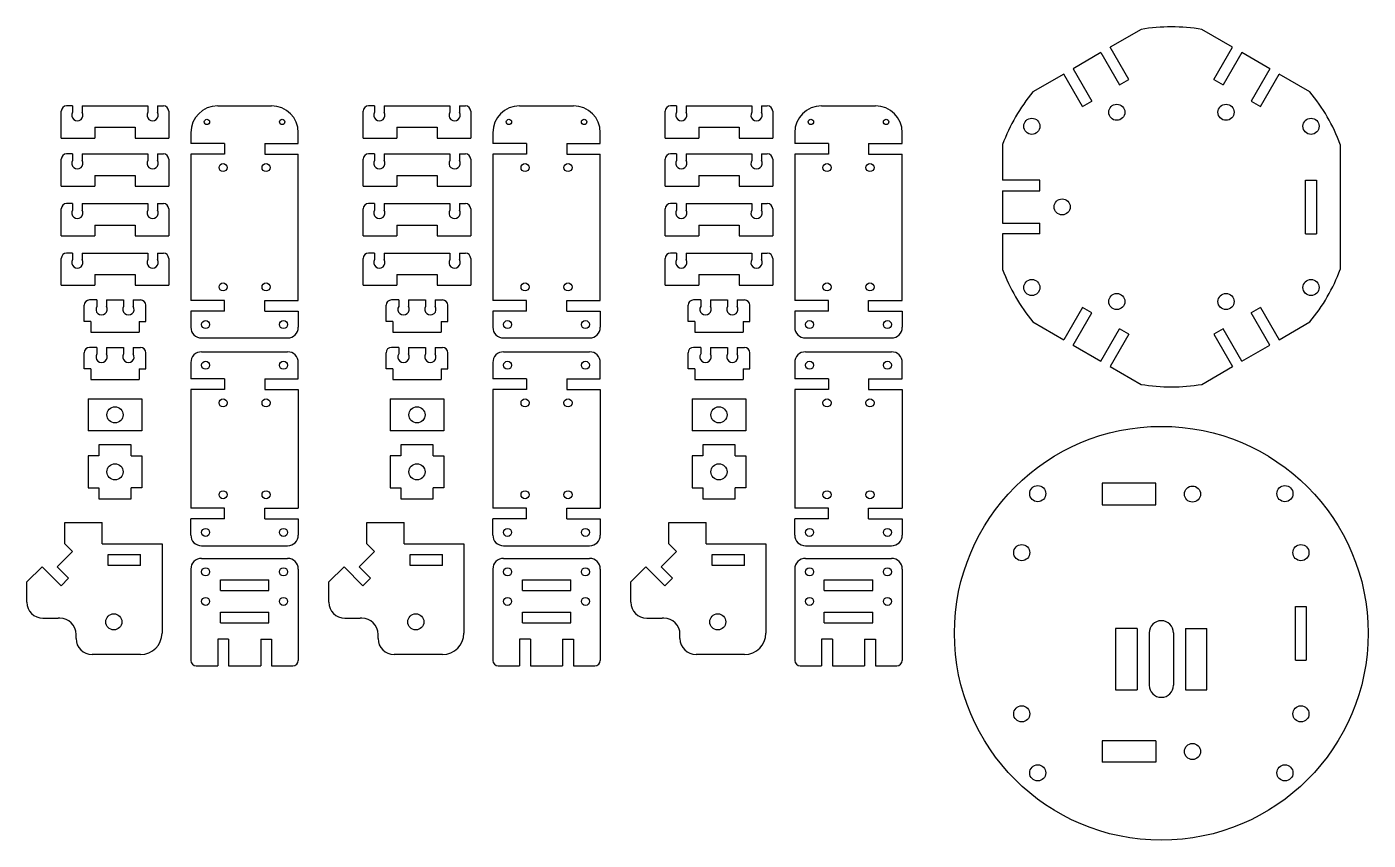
# Model space of a CAD drawing. Header units: millimetres. Extents: x 2363 to 2859, y 1628 to 1779.
# Drawn here: x 2609.5 to 2859.1, y 1627.8 to 1779.1 of the extents above; entities that cross this region are included whole.
import ezdxf

# ---------------------------------------------------------------- set-up
doc = ezdxf.new("R2010")
doc.units = ezdxf.units.MM

msp = doc.modelspace()

# ---------------------------------------------------------------- linework, layer by layer
for p, q in [((2816.87, 1778.6), (2811.14, 1775.29)), ((2833.9, 1775.29), (2828.16, 1778.6)), ((2814.61, 1769.28), (2811.14, 1775.29)), ((2830.43, 1769.28), (2833.9, 1775.29)), ((2809.4, 1774.29), (2804.21, 1771.29)), ((2809.4, 1774.29), (2804.21, 1771.29)), ((2809.4, 1774.29), (2812.87, 1768.28)), ((2835.63, 1774.29), (2832.16, 1768.28)), ((2840.82, 1771.29), (2835.63, 1774.29)), ((2840.82, 1771.29), (2835.63, 1774.29)), ((2802.48, 1770.29), (2796.74, 1766.98)), ((2805.95, 1764.28), (2802.48, 1770.29)), ((2804.21, 1771.29), (2807.68, 1765.28)), ((2840.82, 1771.29), (2837.36, 1765.28)), ((2839.09, 1764.28), (2842.56, 1770.29)), ((2848.29, 1766.98), (2842.56, 1770.29)), ((2812.87, 1768.28), (2814.61, 1769.28)), ((2830.43, 1769.28), (2832.16, 1768.28)), ((2805.95, 1764.28), (2807.68, 1765.28)), ((2837.36, 1765.28), (2839.09, 1764.28)), ((2615.91, 1758.39), (2615.91, 1763.39)), ((2618.01, 1764.39), (2616.91, 1764.39)), ((2618.01, 1764.39), (2618.01, 1763.18)), ((2619.81, 1764.39), (2619.81, 1763.18)), ((2619.81, 1764.39), (2632.01, 1764.39)), ((2632.01, 1764.39), (2632.01, 1763.18)), ((2633.81, 1764.39), (2633.81, 1763.18)), ((2633.81, 1764.39), (2634.91, 1764.39)), ((2635.91, 1763.39), (2635.91, 1758.39)), ((2645.02, 1764.39), (2655.02, 1764.39)), ((2672.11, 1758.39), (2672.11, 1763.39)), ((2674.21, 1764.39), (2673.11, 1764.39)), ((2674.21, 1764.39), (2674.21, 1763.18)), ((2676.01, 1764.39), (2676.01, 1763.18)), ((2676.01, 1764.39), (2688.21, 1764.39)), ((2688.21, 1764.39), (2688.21, 1763.18)), ((2690.01, 1764.39), (2690.01, 1763.18)), ((2690.01, 1764.39), (2691.11, 1764.39)), ((2692.11, 1763.39), (2692.11, 1758.39)), ((2701.22, 1764.39), (2711.22, 1764.39)), ((2728.31, 1758.39), (2728.31, 1763.39)), ((2730.41, 1764.39), (2729.31, 1764.39)), ((2730.41, 1764.39), (2730.41, 1763.18)), ((2732.21, 1764.39), (2732.21, 1763.18)), ((2732.21, 1764.39), (2744.41, 1764.39)), ((2744.41, 1764.39), (2744.41, 1763.18)), ((2746.21, 1764.39), (2746.21, 1763.18)), ((2746.21, 1764.39), (2747.31, 1764.39)), ((2748.31, 1763.39), (2748.31, 1758.39)), ((2757.42, 1764.39), (2767.42, 1764.39)), ((2622.16, 1760.39), (2629.66, 1760.39)), ((2622.16, 1760.39), (2622.16, 1758.39)), ((2629.66, 1760.39), (2629.66, 1758.39)), ((2643.02, 1760.89), (2643.02, 1760.89)), ((2678.36, 1760.39), (2685.86, 1760.39)), ((2678.36, 1760.39), (2678.36, 1758.39)), ((2685.86, 1760.39), (2685.86, 1758.39)), ((2699.22, 1760.89), (2699.22, 1760.89)), ((2734.56, 1760.39), (2742.06, 1760.39)), ((2734.56, 1760.39), (2734.56, 1758.39)), ((2742.06, 1760.39), (2742.06, 1758.39)), ((2755.42, 1760.89), (2755.42, 1760.89)), ((2615.91, 1758.39), (2622.16, 1758.39)), ((2629.66, 1758.39), (2635.91, 1758.39)), ((2640.02, 1759.39), (2640.02, 1757.39)), ((2660.02, 1757.39), (2660.02, 1759.39)), ((2672.11, 1758.39), (2678.36, 1758.39)), ((2685.86, 1758.39), (2692.11, 1758.39)), ((2696.22, 1759.39), (2696.22, 1757.39)), ((2716.22, 1757.39), (2716.22, 1759.39)), ((2728.31, 1758.39), (2734.56, 1758.39)), ((2742.06, 1758.39), (2748.31, 1758.39)), ((2752.42, 1759.39), (2752.42, 1757.39)), ((2772.42, 1757.39), (2772.42, 1759.39)), ((2618.01, 1755.44), (2616.91, 1755.44)), ((2618.01, 1755.44), (2618.01, 1754.23)), ((2619.81, 1755.44), (2619.81, 1754.23)), ((2619.81, 1755.44), (2632.01, 1755.44)), ((2632.01, 1755.44), (2632.01, 1754.23)), ((2633.81, 1755.44), (2633.81, 1754.23)), ((2633.81, 1755.44), (2634.91, 1755.44)), ((2646.27, 1757.39), (2640.02, 1757.39)), ((2646.27, 1755.39), (2640.02, 1755.39)), ((2640.02, 1755.39), (2640.02, 1728.19)), ((2646.27, 1757.39), (2646.27, 1755.39)), ((2653.77, 1757.39), (2660.02, 1757.39)), ((2653.77, 1757.39), (2653.77, 1755.39)), ((2653.77, 1755.39), (2660.02, 1755.39)), ((2660.02, 1728.19), (2660.02, 1755.39)), ((2674.21, 1755.44), (2673.11, 1755.44)), ((2674.21, 1755.44), (2674.21, 1754.23)), ((2676.01, 1755.44), (2676.01, 1754.23)), ((2676.01, 1755.44), (2688.21, 1755.44)), ((2688.21, 1755.44), (2688.21, 1754.23)), ((2690.01, 1755.44), (2690.01, 1754.23)), ((2690.01, 1755.44), (2691.11, 1755.44)), ((2702.47, 1757.39), (2696.22, 1757.39)), ((2702.47, 1755.39), (2696.22, 1755.39)), ((2696.22, 1755.39), (2696.22, 1728.19)), ((2702.47, 1757.39), (2702.47, 1755.39)), ((2709.97, 1757.39), (2716.22, 1757.39)), ((2709.97, 1757.39), (2709.97, 1755.39)), ((2709.97, 1755.39), (2716.22, 1755.39)), ((2716.22, 1728.19), (2716.22, 1755.39)), ((2730.41, 1755.44), (2729.31, 1755.44)), ((2730.41, 1755.44), (2730.41, 1754.23)), ((2732.21, 1755.44), (2732.21, 1754.23)), ((2732.21, 1755.44), (2744.41, 1755.44)), ((2744.41, 1755.44), (2744.41, 1754.23)), ((2746.21, 1755.44), (2746.21, 1754.23)), ((2746.21, 1755.44), (2747.31, 1755.44)), ((2758.67, 1757.39), (2752.42, 1757.39)), ((2758.67, 1755.39), (2752.42, 1755.39)), ((2752.42, 1755.39), (2752.42, 1728.19)), ((2758.67, 1757.39), (2758.67, 1755.39)), ((2766.17, 1757.39), (2772.42, 1757.39)), ((2766.17, 1757.39), (2766.17, 1755.39)), ((2766.17, 1755.39), (2772.42, 1755.39)), ((2772.42, 1728.19), (2772.42, 1755.39)), ((2791.1, 1757.2), (2791.1, 1750.58)), ((2853.94, 1757.2), (2853.94, 1733.96)), ((2615.91, 1749.44), (2615.91, 1754.44)), ((2635.91, 1754.44), (2635.91, 1749.44)), ((2672.11, 1749.44), (2672.11, 1754.44)), ((2692.11, 1754.44), (2692.11, 1749.44)), ((2728.31, 1749.44), (2728.31, 1754.44)), ((2748.31, 1754.44), (2748.31, 1749.44)), ((2622.16, 1751.44), (2629.66, 1751.44)), ((2622.16, 1751.44), (2622.16, 1749.44)), ((2629.66, 1751.44), (2629.66, 1749.44)), ((2678.36, 1751.44), (2685.86, 1751.44)), ((2678.36, 1751.44), (2678.36, 1749.44)), ((2685.86, 1751.44), (2685.86, 1749.44)), ((2734.56, 1751.44), (2742.06, 1751.44)), ((2734.56, 1751.44), (2734.56, 1749.44)), ((2742.06, 1751.44), (2742.06, 1749.44)), ((2798.04, 1750.58), (2791.1, 1750.58)), ((2798.04, 1748.58), (2798.04, 1750.58)), ((2847.5, 1740.58), (2847.5, 1750.58)), ((2847.5, 1750.58), (2849.5, 1750.58)), ((2849.5, 1750.58), (2849.5, 1740.58)), ((2615.91, 1749.44), (2622.16, 1749.44)), ((2629.66, 1749.44), (2635.91, 1749.44)), ((2672.11, 1749.44), (2678.36, 1749.44)), ((2685.86, 1749.44), (2692.11, 1749.44)), ((2728.31, 1749.44), (2734.56, 1749.44)), ((2742.06, 1749.44), (2748.31, 1749.44)), ((2791.1, 1748.58), (2798.04, 1748.58)), ((2791.1, 1748.58), (2791.1, 1742.58)), ((2791.1, 1748.58), (2791.1, 1742.58)), ((2615.91, 1740.21), (2615.91, 1745.21)), ((2618.01, 1746.21), (2616.91, 1746.21)), ((2618.01, 1746.21), (2618.01, 1745)), ((2619.81, 1746.21), (2619.81, 1745)), ((2619.81, 1746.21), (2632.01, 1746.21)), ((2632.01, 1746.21), (2632.01, 1745)), ((2633.81, 1746.21), (2633.81, 1745)), ((2633.81, 1746.21), (2634.91, 1746.21)), ((2635.91, 1745.21), (2635.91, 1740.21)), ((2672.11, 1740.21), (2672.11, 1745.21)), ((2674.21, 1746.21), (2673.11, 1746.21)), ((2674.21, 1746.21), (2674.21, 1745)), ((2676.01, 1746.21), (2676.01, 1745)), ((2676.01, 1746.21), (2688.21, 1746.21)), ((2688.21, 1746.21), (2688.21, 1745)), ((2690.01, 1746.21), (2690.01, 1745)), ((2690.01, 1746.21), (2691.11, 1746.21)), ((2692.11, 1745.21), (2692.11, 1740.21)), ((2728.31, 1740.21), (2728.31, 1745.21)), ((2730.41, 1746.21), (2729.31, 1746.21)), ((2730.41, 1746.21), (2730.41, 1745)), ((2732.21, 1746.21), (2732.21, 1745)), ((2732.21, 1746.21), (2744.41, 1746.21)), ((2744.41, 1746.21), (2744.41, 1745)), ((2746.21, 1746.21), (2746.21, 1745)), ((2746.21, 1746.21), (2747.31, 1746.21)), ((2748.31, 1745.21), (2748.31, 1740.21)), ((2791.1, 1742.58), (2798.04, 1742.58)), ((2798.04, 1740.58), (2798.04, 1742.58)), ((2615.91, 1740.21), (2622.16, 1740.21)), ((2622.16, 1742.21), (2629.66, 1742.21)), ((2622.16, 1742.21), (2622.16, 1740.21)), ((2629.66, 1742.21), (2629.66, 1740.21)), ((2629.66, 1740.21), (2635.91, 1740.21)), ((2672.11, 1740.21), (2678.36, 1740.21)), ((2678.36, 1742.21), (2685.86, 1742.21)), ((2678.36, 1742.21), (2678.36, 1740.21)), ((2685.86, 1742.21), (2685.86, 1740.21)), ((2685.86, 1740.21), (2692.11, 1740.21)), ((2728.31, 1740.21), (2734.56, 1740.21)), ((2734.56, 1742.21), (2742.06, 1742.21)), ((2734.56, 1742.21), (2734.56, 1740.21)), ((2742.06, 1742.21), (2742.06, 1740.21)), ((2742.06, 1740.21), (2748.31, 1740.21)), ((2798.04, 1740.58), (2791.1, 1740.58)), ((2791.1, 1740.58), (2791.1, 1733.96)), ((2847.5, 1740.58), (2849.5, 1740.58)), ((2615.91, 1730.99), (2615.91, 1735.99)), ((2618.01, 1736.99), (2616.91, 1736.99)), ((2618.01, 1736.99), (2618.01, 1735.78)), ((2619.81, 1736.99), (2619.81, 1735.78)), ((2619.81, 1736.99), (2632.01, 1736.99)), ((2632.01, 1736.99), (2632.01, 1735.78)), ((2633.81, 1736.99), (2633.81, 1735.78)), ((2633.81, 1736.99), (2634.91, 1736.99)), ((2635.91, 1735.99), (2635.91, 1730.99)), ((2672.11, 1730.99), (2672.11, 1735.99)), ((2674.21, 1736.99), (2673.11, 1736.99)), ((2674.21, 1736.99), (2674.21, 1735.78)), ((2676.01, 1736.99), (2676.01, 1735.78)), ((2676.01, 1736.99), (2688.21, 1736.99)), ((2688.21, 1736.99), (2688.21, 1735.78)), ((2690.01, 1736.99), (2690.01, 1735.78)), ((2690.01, 1736.99), (2691.11, 1736.99)), ((2692.11, 1735.99), (2692.11, 1730.99)), ((2728.31, 1730.99), (2728.31, 1735.99)), ((2730.41, 1736.99), (2729.31, 1736.99)), ((2730.41, 1736.99), (2730.41, 1735.78)), ((2732.21, 1736.99), (2732.21, 1735.78)), ((2732.21, 1736.99), (2744.41, 1736.99)), ((2744.41, 1736.99), (2744.41, 1735.78)), ((2746.21, 1736.99), (2746.21, 1735.78)), ((2746.21, 1736.99), (2747.31, 1736.99)), ((2748.31, 1735.99), (2748.31, 1730.99)), ((2622.16, 1732.99), (2629.66, 1732.99)), ((2622.16, 1732.99), (2622.16, 1730.99)), ((2629.66, 1732.99), (2629.66, 1730.99)), ((2678.36, 1732.99), (2685.86, 1732.99)), ((2678.36, 1732.99), (2678.36, 1730.99)), ((2685.86, 1732.99), (2685.86, 1730.99)), ((2734.56, 1732.99), (2742.06, 1732.99)), ((2734.56, 1732.99), (2734.56, 1730.99)), ((2742.06, 1732.99), (2742.06, 1730.99)), ((2615.91, 1730.99), (2622.16, 1730.99)), ((2629.66, 1730.99), (2635.91, 1730.99)), ((2672.11, 1730.99), (2678.36, 1730.99)), ((2685.86, 1730.99), (2692.11, 1730.99)), ((2728.31, 1730.99), (2734.56, 1730.99)), ((2742.06, 1730.99), (2748.31, 1730.99)), ((2622.51, 1728.27), (2621.16, 1728.27)), ((2622.51, 1728.27), (2622.51, 1727.06)), ((2624.31, 1728.27), (2627.51, 1728.27)), ((2624.31, 1728.27), (2624.31, 1727.06)), ((2627.51, 1728.27), (2627.51, 1727.06)), ((2629.31, 1728.27), (2630.66, 1728.27)), ((2629.31, 1728.27), (2629.31, 1727.06)), ((2646.27, 1728.19), (2640.02, 1728.19)), ((2646.27, 1726.19), (2646.27, 1728.19)), ((2653.77, 1726.19), (2653.77, 1728.19)), ((2653.77, 1728.19), (2660.02, 1728.19)), ((2678.71, 1728.27), (2677.36, 1728.27)), ((2678.71, 1728.27), (2678.71, 1727.06)), ((2680.51, 1728.27), (2683.71, 1728.27)), ((2680.51, 1728.27), (2680.51, 1727.06)), ((2683.71, 1728.27), (2683.71, 1727.06)), ((2685.51, 1728.27), (2686.86, 1728.27)), ((2685.51, 1728.27), (2685.51, 1727.06)), ((2702.47, 1728.19), (2696.22, 1728.19)), ((2702.47, 1726.19), (2702.47, 1728.19)), ((2709.97, 1726.19), (2709.97, 1728.19)), ((2709.97, 1728.19), (2716.22, 1728.19)), ((2734.91, 1728.27), (2733.56, 1728.27)), ((2734.91, 1728.27), (2734.91, 1727.06)), ((2736.71, 1728.27), (2739.91, 1728.27)), ((2736.71, 1728.27), (2736.71, 1727.06)), ((2739.91, 1728.27), (2739.91, 1727.06)), ((2741.71, 1728.27), (2743.06, 1728.27)), ((2741.71, 1728.27), (2741.71, 1727.06)), ((2758.67, 1728.19), (2752.42, 1728.19)), ((2758.67, 1726.19), (2758.67, 1728.19)), ((2766.17, 1726.19), (2766.17, 1728.19)), ((2766.17, 1728.19), (2772.42, 1728.19)), ((2620.16, 1724.27), (2620.16, 1727.27)), ((2631.66, 1724.27), (2631.66, 1727.27)), ((2640.02, 1726.19), (2640.02, 1723.19)), ((2646.27, 1726.19), (2640.02, 1726.19)), ((2653.77, 1726.19), (2660.02, 1726.19)), ((2660.02, 1726.19), (2660.02, 1723.19)), ((2676.36, 1724.27), (2676.36, 1727.27)), ((2687.86, 1724.27), (2687.86, 1727.27)), ((2696.22, 1726.19), (2696.22, 1723.19)), ((2702.47, 1726.19), (2696.22, 1726.19)), ((2709.97, 1726.19), (2716.22, 1726.19)), ((2716.22, 1726.19), (2716.22, 1723.19)), ((2732.56, 1724.27), (2732.56, 1727.27)), ((2744.06, 1724.27), (2744.06, 1727.27)), ((2752.42, 1726.19), (2752.42, 1723.19)), ((2758.67, 1726.19), (2752.42, 1726.19)), ((2766.17, 1726.19), (2772.42, 1726.19)), ((2772.42, 1726.19), (2772.42, 1723.19)), ((2805.95, 1726.88), (2802.48, 1720.87)), ((2804.21, 1719.87), (2807.68, 1725.88)), ((2807.68, 1725.88), (2805.95, 1726.88)), ((2839.09, 1726.88), (2837.36, 1725.88)), ((2840.82, 1719.87), (2837.36, 1725.88)), ((2839.09, 1726.88), (2842.56, 1720.87)), ((2621.41, 1724.27), (2620.16, 1724.27)), ((2621.41, 1724.27), (2621.41, 1722.27)), ((2630.41, 1724.27), (2631.66, 1724.27)), ((2630.41, 1724.27), (2630.41, 1722.27)), ((2677.61, 1724.27), (2676.36, 1724.27)), ((2677.61, 1724.27), (2677.61, 1722.27)), ((2686.61, 1724.27), (2687.86, 1724.27)), ((2686.61, 1724.27), (2686.61, 1722.27)), ((2733.81, 1724.27), (2732.56, 1724.27)), ((2733.81, 1724.27), (2733.81, 1722.27)), ((2742.81, 1724.27), (2744.06, 1724.27)), ((2742.81, 1724.27), (2742.81, 1722.27)), ((2796.74, 1724.18), (2802.48, 1720.87)), ((2809.4, 1716.87), (2812.87, 1722.88)), ((2814.61, 1721.88), (2812.87, 1722.88)), ((2832.16, 1722.88), (2830.43, 1721.88)), ((2835.63, 1716.87), (2832.16, 1722.88)), ((2842.56, 1720.87), (2848.29, 1724.18)), ((2621.41, 1722.27), (2630.41, 1722.27)), ((2642.02, 1721.19), (2658.02, 1721.19)), ((2677.61, 1722.27), (2686.61, 1722.27)), ((2698.22, 1721.19), (2714.22, 1721.19)), ((2733.81, 1722.27), (2742.81, 1722.27)), ((2754.42, 1721.19), (2770.42, 1721.19)), ((2814.61, 1721.88), (2811.14, 1715.87)), ((2830.43, 1721.88), (2833.9, 1715.87)), ((2620.16, 1715.44), (2620.16, 1718.44)), ((2622.51, 1719.44), (2621.16, 1719.44)), ((2622.51, 1719.44), (2622.51, 1718.23)), ((2624.31, 1719.44), (2627.51, 1719.44)), ((2624.31, 1719.44), (2624.31, 1718.23)), ((2627.51, 1719.44), (2627.51, 1718.23)), ((2629.31, 1719.44), (2630.66, 1719.44)), ((2629.31, 1719.44), (2629.31, 1718.23)), ((2631.66, 1715.44), (2631.66, 1718.44)), ((2642.02, 1718.62), (2658.02, 1718.62)), ((2676.36, 1715.44), (2676.36, 1718.44)), ((2678.71, 1719.44), (2677.36, 1719.44)), ((2678.71, 1719.44), (2678.71, 1718.23)), ((2680.51, 1719.44), (2683.71, 1719.44)), ((2680.51, 1719.44), (2680.51, 1718.23)), ((2683.71, 1719.44), (2683.71, 1718.23)), ((2685.51, 1719.44), (2686.86, 1719.44)), ((2685.51, 1719.44), (2685.51, 1718.23)), ((2687.86, 1715.44), (2687.86, 1718.44)), ((2698.22, 1718.62), (2714.22, 1718.62)), ((2732.56, 1715.44), (2732.56, 1718.44)), ((2734.91, 1719.44), (2733.56, 1719.44)), ((2734.91, 1719.44), (2734.91, 1718.23)), ((2736.71, 1719.44), (2739.91, 1719.44)), ((2736.71, 1719.44), (2736.71, 1718.23)), ((2739.91, 1719.44), (2739.91, 1718.23)), ((2741.71, 1719.44), (2743.06, 1719.44)), ((2741.71, 1719.44), (2741.71, 1718.23)), ((2744.06, 1715.44), (2744.06, 1718.44)), ((2754.42, 1718.62), (2770.42, 1718.62)), ((2804.21, 1719.87), (2809.4, 1716.87)), ((2804.21, 1719.87), (2809.4, 1716.87)), ((2835.63, 1716.87), (2840.82, 1719.87)), ((2835.63, 1716.87), (2840.82, 1719.87)), ((2621.41, 1715.44), (2620.16, 1715.44)), ((2621.41, 1715.44), (2621.41, 1713.44)), ((2630.41, 1715.44), (2631.66, 1715.44)), ((2630.41, 1715.44), (2630.41, 1713.44)), ((2640.02, 1716.62), (2640.02, 1713.62)), ((2660.02, 1713.62), (2660.02, 1716.62)), ((2677.61, 1715.44), (2676.36, 1715.44)), ((2677.61, 1715.44), (2677.61, 1713.44)), ((2686.61, 1715.44), (2687.86, 1715.44)), ((2686.61, 1715.44), (2686.61, 1713.44)), ((2696.22, 1716.62), (2696.22, 1713.62)), ((2716.22, 1713.62), (2716.22, 1716.62)), ((2733.81, 1715.44), (2732.56, 1715.44)), ((2733.81, 1715.44), (2733.81, 1713.44)), ((2742.81, 1715.44), (2744.06, 1715.44)), ((2742.81, 1715.44), (2742.81, 1713.44)), ((2752.42, 1716.62), (2752.42, 1713.62)), ((2772.42, 1713.62), (2772.42, 1716.62)), ((2811.14, 1715.87), (2816.87, 1712.56)), ((2828.16, 1712.56), (2833.9, 1715.87)), ((2621.41, 1713.44), (2630.41, 1713.44)), ((2646.27, 1713.62), (2640.02, 1713.62)), ((2646.27, 1713.62), (2646.27, 1711.62)), ((2653.77, 1713.62), (2660.02, 1713.62)), ((2653.77, 1713.62), (2653.77, 1711.62)), ((2677.61, 1713.44), (2686.61, 1713.44)), ((2702.47, 1713.62), (2696.22, 1713.62)), ((2702.47, 1713.62), (2702.47, 1711.62)), ((2709.97, 1713.62), (2716.22, 1713.62)), ((2709.97, 1713.62), (2709.97, 1711.62)), ((2733.81, 1713.44), (2742.81, 1713.44)), ((2758.67, 1713.62), (2752.42, 1713.62)), ((2758.67, 1713.62), (2758.67, 1711.62)), ((2766.17, 1713.62), (2772.42, 1713.62)), ((2766.17, 1713.62), (2766.17, 1711.62)), ((2646.27, 1711.62), (2640.02, 1711.62)), ((2640.02, 1711.62), (2640.02, 1689.52)), ((2653.77, 1711.62), (2660.02, 1711.62)), ((2660.02, 1711.62), (2660.02, 1689.52)), ((2702.47, 1711.62), (2696.22, 1711.62)), ((2696.22, 1711.62), (2696.22, 1689.52)), ((2709.97, 1711.62), (2716.22, 1711.62)), ((2716.22, 1711.62), (2716.22, 1689.52)), ((2758.67, 1711.62), (2752.42, 1711.62)), ((2752.42, 1711.62), (2752.42, 1689.52)), ((2766.17, 1711.62), (2772.42, 1711.62)), ((2772.42, 1711.62), (2772.42, 1689.52)), ((2620.91, 1709.89), (2620.91, 1703.89)), ((2620.91, 1709.89), (2630.91, 1709.89)), ((2630.91, 1709.89), (2630.91, 1703.89)), ((2677.11, 1709.89), (2677.11, 1703.89)), ((2677.11, 1709.89), (2687.11, 1709.89)), ((2687.11, 1709.89), (2687.11, 1703.89)), ((2733.31, 1709.89), (2733.31, 1703.89)), ((2733.31, 1709.89), (2743.31, 1709.89)), ((2743.31, 1709.89), (2743.31, 1703.89)), ((2630.91, 1703.89), (2620.91, 1703.89)), ((2687.11, 1703.89), (2677.11, 1703.89)), ((2743.31, 1703.89), (2733.31, 1703.89)), ((2628.91, 1701.29), (2622.91, 1701.29)), ((2622.91, 1701.29), (2622.91, 1699.29)), ((2628.91, 1699.29), (2628.91, 1701.29)), ((2685.11, 1701.29), (2679.11, 1701.29)), ((2679.11, 1701.29), (2679.11, 1699.29)), ((2685.11, 1699.29), (2685.11, 1701.29)), ((2741.31, 1701.29), (2735.31, 1701.29)), ((2735.31, 1701.29), (2735.31, 1699.29)), ((2741.31, 1699.29), (2741.31, 1701.29)), ((2622.91, 1699.29), (2620.91, 1699.29)), ((2620.91, 1699.29), (2620.91, 1693.29)), ((2628.91, 1699.29), (2630.91, 1699.29)), ((2630.91, 1699.29), (2630.91, 1693.29)), ((2679.11, 1699.29), (2677.11, 1699.29)), ((2677.11, 1699.29), (2677.11, 1693.29)), ((2685.11, 1699.29), (2687.11, 1699.29)), ((2687.11, 1699.29), (2687.11, 1693.29)), ((2735.31, 1699.29), (2733.31, 1699.29)), ((2733.31, 1699.29), (2733.31, 1693.29)), ((2741.31, 1699.29), (2743.31, 1699.29)), ((2743.31, 1699.29), (2743.31, 1693.29)), ((2620.91, 1693.29), (2622.91, 1693.29)), ((2622.91, 1693.29), (2622.91, 1691.29)), ((2628.91, 1691.29), (2628.91, 1693.29)), ((2630.91, 1693.29), (2628.91, 1693.29)), ((2677.11, 1693.29), (2679.11, 1693.29)), ((2679.11, 1693.29), (2679.11, 1691.29)), ((2685.11, 1691.29), (2685.11, 1693.29)), ((2687.11, 1693.29), (2685.11, 1693.29)), ((2733.31, 1693.29), (2735.31, 1693.29)), ((2735.31, 1693.29), (2735.31, 1691.29)), ((2741.31, 1691.29), (2741.31, 1693.29)), ((2743.31, 1693.29), (2741.31, 1693.29)), ((2819.64, 1694.15), (2809.64, 1694.15)), ((2809.64, 1694.15), (2809.64, 1690.15)), ((2819.64, 1690.15), (2819.64, 1694.15)), ((2622.91, 1691.29), (2628.91, 1691.29)), ((2679.11, 1691.29), (2685.11, 1691.29)), ((2735.31, 1691.29), (2741.31, 1691.29)), ((2646.27, 1689.52), (2640.02, 1689.52)), ((2646.27, 1687.52), (2646.27, 1689.52)), ((2653.77, 1689.52), (2660.02, 1689.52)), ((2653.77, 1687.52), (2653.77, 1689.52)), ((2702.47, 1689.52), (2696.22, 1689.52)), ((2702.47, 1687.52), (2702.47, 1689.52)), ((2709.97, 1689.52), (2716.22, 1689.52)), ((2709.97, 1687.52), (2709.97, 1689.52)), ((2758.67, 1689.52), (2752.42, 1689.52)), ((2758.67, 1687.52), (2758.67, 1689.52)), ((2766.17, 1689.52), (2772.42, 1689.52)), ((2766.17, 1687.52), (2766.17, 1689.52)), ((2616.57, 1686.88), (2623.51, 1686.88)), ((2616.57, 1682.88), (2616.57, 1686.88)), ((2623.51, 1682.88), (2623.51, 1686.88)), ((2640.02, 1684.52), (2640.02, 1687.52)), ((2646.27, 1687.52), (2640.02, 1687.52)), ((2653.77, 1687.52), (2660.02, 1687.52)), ((2660.02, 1687.52), (2660.02, 1684.52)), ((2672.77, 1686.88), (2679.71, 1686.88)), ((2672.77, 1682.88), (2672.77, 1686.88)), ((2679.71, 1682.88), (2679.71, 1686.88)), ((2696.22, 1684.52), (2696.22, 1687.52)), ((2702.47, 1687.52), (2696.22, 1687.52)), ((2709.97, 1687.52), (2716.22, 1687.52)), ((2716.22, 1687.52), (2716.22, 1684.52)), ((2728.97, 1686.88), (2735.91, 1686.88)), ((2728.97, 1682.88), (2728.97, 1686.88)), ((2735.91, 1682.88), (2735.91, 1686.88)), ((2752.42, 1684.52), (2752.42, 1687.52)), ((2758.67, 1687.52), (2752.42, 1687.52)), ((2766.17, 1687.52), (2772.42, 1687.52)), ((2772.42, 1687.52), (2772.42, 1684.52)), ((2617.99, 1681.46), (2616.57, 1682.88)), ((2623.51, 1682.88), (2634.66, 1682.88)), ((2634.66, 1682.88), (2634.66, 1666.29)), ((2674.18, 1681.46), (2672.77, 1682.88)), ((2679.71, 1682.88), (2690.86, 1682.88)), ((2690.86, 1682.88), (2690.86, 1666.29)), ((2730.38, 1681.46), (2728.97, 1682.88)), ((2735.91, 1682.88), (2747.06, 1682.88)), ((2747.06, 1682.88), (2747.06, 1666.29)), ((2615.16, 1678.63), (2617.99, 1681.46)), ((2624.66, 1678.88), (2624.66, 1680.88)), ((2624.66, 1680.88), (2630.66, 1680.88)), ((2630.66, 1678.88), (2630.66, 1680.88)), ((2642.02, 1682.52), (2658.02, 1682.52)), ((2642.02, 1680.18), (2658.02, 1680.18)), ((2671.36, 1678.63), (2674.18, 1681.46)), ((2680.86, 1678.88), (2680.86, 1680.88)), ((2680.86, 1680.88), (2686.86, 1680.88)), ((2686.86, 1678.88), (2686.86, 1680.88)), ((2698.22, 1682.52), (2714.22, 1682.52)), ((2698.22, 1680.18), (2714.22, 1680.18)), ((2727.56, 1678.63), (2730.38, 1681.46)), ((2737.06, 1678.88), (2737.06, 1680.88)), ((2737.06, 1680.88), (2743.06, 1680.88)), ((2743.06, 1678.88), (2743.06, 1680.88)), ((2754.42, 1682.52), (2770.42, 1682.52)), ((2754.42, 1680.18), (2770.42, 1680.18)), ((2612.33, 1678.63), (2609.5, 1675.81)), ((2615.86, 1675.1), (2612.33, 1678.63)), ((2617.28, 1676.51), (2615.16, 1678.63)), ((2630.66, 1678.88), (2624.66, 1678.88)), ((2640.02, 1678.18), (2640.02, 1661.18)), ((2660.02, 1678.18), (2660.02, 1661.18)), ((2668.53, 1678.63), (2665.7, 1675.81)), ((2672.06, 1675.1), (2668.53, 1678.63)), ((2673.48, 1676.51), (2671.36, 1678.63)), ((2686.86, 1678.88), (2680.86, 1678.88)), ((2696.22, 1678.18), (2696.22, 1661.18)), ((2716.22, 1678.18), (2716.22, 1661.18)), ((2724.73, 1678.63), (2721.9, 1675.81)), ((2728.26, 1675.1), (2724.73, 1678.63)), ((2729.68, 1676.51), (2727.56, 1678.63)), ((2743.06, 1678.88), (2737.06, 1678.88)), ((2752.42, 1678.18), (2752.42, 1661.18)), ((2772.42, 1678.18), (2772.42, 1661.18)), ((2609.5, 1672.05), (2609.5, 1675.81)), ((2615.86, 1675.1), (2617.28, 1676.51)), ((2645.52, 1676.18), (2654.52, 1676.18)), ((2645.52, 1674.18), (2645.52, 1676.18)), ((2654.52, 1674.18), (2654.52, 1676.18)), ((2665.7, 1672.05), (2665.7, 1675.81)), ((2672.06, 1675.1), (2673.48, 1676.51)), ((2701.72, 1676.18), (2710.72, 1676.18)), ((2701.72, 1674.18), (2701.72, 1676.18)), ((2710.72, 1674.18), (2710.72, 1676.18)), ((2721.9, 1672.05), (2721.9, 1675.81)), ((2728.26, 1675.1), (2729.68, 1676.51)), ((2757.92, 1676.18), (2766.92, 1676.18)), ((2757.92, 1674.18), (2757.92, 1676.18)), ((2766.92, 1674.18), (2766.92, 1676.18)), ((2645.52, 1674.18), (2654.52, 1674.18)), ((2701.72, 1674.18), (2710.72, 1674.18)), ((2757.92, 1674.18), (2766.92, 1674.18)), ((2645.52, 1670.18), (2654.52, 1670.18)), ((2645.52, 1668.18), (2645.52, 1670.18)), ((2654.52, 1668.18), (2654.52, 1670.18)), ((2701.72, 1670.18), (2710.72, 1670.18)), ((2701.72, 1668.18), (2701.72, 1670.18)), ((2710.72, 1668.18), (2710.72, 1670.18)), ((2757.92, 1670.18), (2766.92, 1670.18)), ((2757.92, 1668.18), (2757.92, 1670.18)), ((2766.92, 1668.18), (2766.92, 1670.18)), ((2845.62, 1661.25), (2845.62, 1671.25)), ((2845.62, 1671.25), (2847.62, 1671.25)), ((2847.62, 1671.25), (2847.62, 1661.25)), ((2612.5, 1669.05), (2615.33, 1669.05)), ((2615.66, 1669.05), (2615.33, 1669.05)), ((2645.52, 1668.18), (2654.52, 1668.18)), ((2668.7, 1669.05), (2671.53, 1669.05)), ((2671.86, 1669.05), (2671.53, 1669.05)), ((2701.72, 1668.18), (2710.72, 1668.18)), ((2724.9, 1669.05), (2727.73, 1669.05)), ((2728.06, 1669.05), (2727.73, 1669.05)), ((2757.92, 1668.18), (2766.92, 1668.18)), ((2618.66, 1665.29), (2618.66, 1666.05)), ((2647.02, 1665.18), (2645.02, 1665.18)), ((2645.02, 1665.18), (2645.02, 1660.18)), ((2647.02, 1665.18), (2647.02, 1660.18)), ((2653.02, 1665.18), (2653.02, 1660.18)), ((2653.02, 1665.18), (2655.02, 1665.18)), ((2655.02, 1665.18), (2655.02, 1660.18)), ((2674.86, 1665.29), (2674.86, 1666.05)), ((2703.22, 1665.18), (2701.22, 1665.18)), ((2701.22, 1665.18), (2701.22, 1660.18)), ((2703.22, 1665.18), (2703.22, 1660.18)), ((2709.22, 1665.18), (2709.22, 1660.18)), ((2709.22, 1665.18), (2711.22, 1665.18)), ((2711.22, 1665.18), (2711.22, 1660.18)), ((2731.06, 1665.29), (2731.06, 1666.05)), ((2759.42, 1665.18), (2757.42, 1665.18)), ((2757.42, 1665.18), (2757.42, 1660.18)), ((2759.42, 1665.18), (2759.42, 1660.18)), ((2765.42, 1665.18), (2765.42, 1660.18)), ((2765.42, 1665.18), (2767.42, 1665.18)), ((2767.42, 1665.18), (2767.42, 1660.18)), ((2816.14, 1667.15), (2812.14, 1667.15)), ((2812.14, 1667.15), (2812.14, 1655.75)), ((2816.14, 1667.15), (2816.14, 1655.75)), ((2818.39, 1666.33), (2818.39, 1656.58)), ((2822.89, 1666.33), (2822.89, 1656.58)), ((2825.14, 1667.15), (2825.14, 1655.75)), ((2825.14, 1667.15), (2829.14, 1667.15)), ((2829.14, 1655.75), (2829.14, 1667.15)), ((2630.66, 1662.29), (2621.66, 1662.29)), ((2641.02, 1660.18), (2645.02, 1660.18)), ((2645.02, 1660.18), (2645.02, 1660.18)), ((2647.02, 1660.18), (2653.02, 1660.18)), ((2655.02, 1660.18), (2659.02, 1660.18)), ((2686.86, 1662.29), (2677.86, 1662.29)), ((2697.22, 1660.18), (2701.22, 1660.18)), ((2701.22, 1660.18), (2701.22, 1660.18)), ((2703.22, 1660.18), (2709.22, 1660.18)), ((2711.22, 1660.18), (2715.22, 1660.18)), ((2743.06, 1662.29), (2734.06, 1662.29)), ((2753.42, 1660.18), (2757.42, 1660.18)), ((2757.42, 1660.18), (2757.42, 1660.18)), ((2759.42, 1660.18), (2765.42, 1660.18)), ((2767.42, 1660.18), (2771.42, 1660.18)), ((2845.62, 1661.25), (2847.62, 1661.25)), ((2812.14, 1655.75), (2816.14, 1655.75)), ((2825.14, 1655.75), (2829.14, 1655.75)), ((2809.64, 1646.25), (2809.64, 1642.25)), ((2819.64, 1646.25), (2819.64, 1642.25)), ((2819.64, 1642.25), (2809.64, 1642.25))]:
    msp.add_line(p, q)
at = {"color": 0}
for p, q in [((2809.64, 1690.15), (2819.64, 1690.15)), ((2819.64, 1646.25), (2809.64, 1646.25))]:
    msp.add_line(p, q, dxfattribs=at)
for centre, radius in [((2812.35, 1763.19), 1.5), ((2832.68, 1763.19), 1.5), ((2643.02, 1761.39), 0.5), ((2657.02, 1761.39), 0.5), ((2699.22, 1761.39), 0.5), ((2713.22, 1761.39), 0.5), ((2755.42, 1761.39), 0.5), ((2769.42, 1761.39), 0.5), ((2796.54, 1760.58), 1.5), ((2848.5, 1760.58), 1.5), ((2646.02, 1752.89), 0.75), ((2654.02, 1752.89), 0.75), ((2702.22, 1752.89), 0.75), ((2710.22, 1752.89), 0.75), ((2758.42, 1752.89), 0.75), ((2766.42, 1752.89), 0.75), ((2802.18, 1745.58), 1.5), ((2646.02, 1730.69), 0.75), ((2654.02, 1730.69), 0.75), ((2702.22, 1730.69), 0.75), ((2710.22, 1730.69), 0.75), ((2758.42, 1730.69), 0.75), ((2766.42, 1730.69), 0.75), ((2796.54, 1730.58), 1.5), ((2848.5, 1730.58), 1.5), ((2812.35, 1727.97), 1.5), ((2832.68, 1727.97), 1.5), ((2642.77, 1723.69), 0.75), ((2657.27, 1723.69), 0.75), ((2698.97, 1723.69), 0.75), ((2713.47, 1723.69), 0.75), ((2755.17, 1723.69), 0.75), ((2769.67, 1723.69), 0.75), ((2642.77, 1716.12), 0.75), ((2657.27, 1716.12), 0.75), ((2698.97, 1716.12), 0.75), ((2713.47, 1716.12), 0.75), ((2755.17, 1716.12), 0.75), ((2769.67, 1716.12), 0.75), ((2625.91, 1706.89), 1.5), ((2646.02, 1709.12), 0.75), ((2654.02, 1709.12), 0.75), ((2682.11, 1706.89), 1.5), ((2702.22, 1709.12), 0.75), ((2710.22, 1709.12), 0.75), ((2738.31, 1706.89), 1.5), ((2758.42, 1709.12), 0.75), ((2766.42, 1709.12), 0.75), ((2625.91, 1696.29), 1.5), ((2682.11, 1696.29), 1.5), ((2738.31, 1696.29), 1.5), ((2646.02, 1692.02), 0.75), ((2654.02, 1692.02), 0.75), ((2702.22, 1692.02), 0.75), ((2710.22, 1692.02), 0.75), ((2758.42, 1692.02), 0.75), ((2766.42, 1692.02), 0.75), ((2642.77, 1685.02), 0.75), ((2657.27, 1685.02), 0.75), ((2698.97, 1685.02), 0.75), ((2713.47, 1685.02), 0.75), ((2755.17, 1685.02), 0.75), ((2769.67, 1685.02), 0.75), ((2642.77, 1677.68), 0.75), ((2657.27, 1677.68), 0.75), ((2698.97, 1677.68), 0.75), ((2713.47, 1677.68), 0.75), ((2755.17, 1677.68), 0.75), ((2769.67, 1677.68), 0.75), ((2642.77, 1672.18), 0.75), ((2657.27, 1672.18), 0.75), ((2698.97, 1672.18), 0.75), ((2713.47, 1672.18), 0.75), ((2755.17, 1672.18), 0.75), ((2769.67, 1672.18), 0.75)]:
    msp.add_circle(centre, radius)
for centre, radius in [((2820.64, 1666.25), 38.5), ((2797.64, 1692.23), 1.5), ((2826.44, 1692.15), 1.5), ((2843.64, 1692.23), 1.5), ((2794.66, 1681.25), 1.5), ((2846.62, 1681.25), 1.5), ((2625.69, 1668.37), 1.5), ((2681.89, 1668.37), 1.5), ((2738.09, 1668.37), 1.5), ((2794.66, 1651.25), 1.5), ((2846.62, 1651.25), 1.5), ((2826.44, 1644.25), 1.5), ((2797.64, 1640.27), 1.5), ((2843.64, 1640.27), 1.5)]:
    msp.add_circle(centre, radius, dxfattribs=at)
for centre, radius, start, end in [((2822.52, 1745.58), 33.5, 80.2934, 99.7066), ((2822.52, 1745.58), 33.5, 140.2934, 159.7066), ((2822.52, 1745.58), 33.5, 20.2934, 39.7066), ((2616.91, 1763.39), 1, 90, 180), ((2618.91, 1762.64), 1.05, 148.9973, 31.0027), ((2632.91, 1762.64), 1.05, 148.9973, 31.0027), ((2634.91, 1763.39), 1, 0, 90), ((2645.02, 1759.39), 5, 90, 180), ((2655.02, 1759.39), 5, 0, 90), ((2673.11, 1763.39), 1, 90, 180), ((2675.11, 1762.64), 1.05, 148.9973, 31.0027), ((2689.11, 1762.64), 1.05, 148.9973, 31.0027), ((2691.11, 1763.39), 1, 0, 90), ((2701.22, 1759.39), 5, 90, 180), ((2711.22, 1759.39), 5, 0, 90), ((2729.31, 1763.39), 1, 90, 180), ((2731.31, 1762.64), 1.05, 148.9973, 31.0027), ((2745.31, 1762.64), 1.05, 148.9973, 31.0027), ((2747.31, 1763.39), 1, 0, 90), ((2757.42, 1759.39), 5, 90, 180), ((2767.42, 1759.39), 5, 0, 90), ((2616.91, 1754.44), 1, 90, 180), ((2634.91, 1754.44), 1, 0, 90), ((2673.11, 1754.44), 1, 90, 180), ((2691.11, 1754.44), 1, 0, 90), ((2729.31, 1754.44), 1, 90, 180), ((2747.31, 1754.44), 1, 0, 90), ((2618.91, 1753.69), 1.05, 148.9973, 31.0027), ((2632.91, 1753.69), 1.05, 148.9973, 31.0027), ((2675.11, 1753.69), 1.05, 148.9973, 31.0027), ((2689.11, 1753.69), 1.05, 148.9973, 31.0027), ((2731.31, 1753.69), 1.05, 148.9973, 31.0027), ((2745.31, 1753.69), 1.05, 148.9973, 31.0027), ((2616.91, 1745.21), 1, 90, 180), ((2618.91, 1744.46), 1.05, 148.9973, 31.0027), ((2632.91, 1744.46), 1.05, 148.9973, 31.0027), ((2634.91, 1745.21), 1, 0, 90), ((2673.11, 1745.21), 1, 90, 180), ((2675.11, 1744.46), 1.05, 148.9973, 31.0027), ((2689.11, 1744.46), 1.05, 148.9973, 31.0027), ((2691.11, 1745.21), 1, 0, 90), ((2729.31, 1745.21), 1, 90, 180), ((2731.31, 1744.46), 1.05, 148.9973, 31.0027), ((2745.31, 1744.46), 1.05, 148.9973, 31.0027), ((2747.31, 1745.21), 1, 0, 90), ((2616.91, 1735.99), 1, 90, 180), ((2618.91, 1735.24), 1.05, 148.9973, 31.0027), ((2632.91, 1735.24), 1.05, 148.9973, 31.0027), ((2634.91, 1735.99), 1, 0, 90), ((2673.11, 1735.99), 1, 90, 180), ((2675.11, 1735.24), 1.05, 148.9973, 31.0027), ((2689.11, 1735.24), 1.05, 148.9973, 31.0027), ((2691.11, 1735.99), 1, 0, 90), ((2729.31, 1735.99), 1, 90, 180), ((2731.31, 1735.24), 1.05, 148.9973, 31.0027), ((2745.31, 1735.24), 1.05, 148.9973, 31.0027), ((2747.31, 1735.99), 1, 0, 90), ((2822.52, 1745.58), 33.5, 200.2934, 219.7066), ((2822.52, 1745.58), 33.5, 320.2934, 339.7066), ((2621.16, 1727.27), 1, 90, 180), ((2630.66, 1727.27), 1, 0, 90), ((2677.36, 1727.27), 1, 90, 180), ((2686.86, 1727.27), 1, 0, 90), ((2733.56, 1727.27), 1, 90, 180), ((2743.06, 1727.27), 1, 0, 90), ((2623.41, 1726.52), 1.05, 148.9973, 31.0027), ((2628.41, 1726.52), 1.05, 148.9973, 31.0027), ((2679.61, 1726.52), 1.05, 148.9973, 31.0027), ((2684.61, 1726.52), 1.05, 148.9973, 31.0027), ((2735.81, 1726.52), 1.05, 148.9973, 31.0027), ((2740.81, 1726.52), 1.05, 148.9973, 31.0027), ((2642.02, 1723.19), 2, 180, 270), ((2658.02, 1723.19), 2, 270, 0), ((2698.22, 1723.19), 2, 180, 270), ((2714.22, 1723.19), 2, 270, 0), ((2754.42, 1723.19), 2, 180, 270), ((2770.42, 1723.19), 2, 270, 0), ((2621.16, 1718.44), 1, 90, 180), ((2623.41, 1717.69), 1.05, 148.9973, 31.0027), ((2628.41, 1717.69), 1.05, 148.9973, 31.0027), ((2630.66, 1718.44), 1, 0, 90), ((2642.02, 1716.62), 2, 90, 180), ((2658.02, 1716.62), 2, 0, 90), ((2677.36, 1718.44), 1, 90, 180), ((2679.61, 1717.69), 1.05, 148.9973, 31.0027), ((2684.61, 1717.69), 1.05, 148.9973, 31.0027), ((2686.86, 1718.44), 1, 0, 90), ((2698.22, 1716.62), 2, 90, 180), ((2714.22, 1716.62), 2, 0, 90), ((2733.56, 1718.44), 1, 90, 180), ((2735.81, 1717.69), 1.05, 148.9973, 31.0027), ((2740.81, 1717.69), 1.05, 148.9973, 31.0027), ((2743.06, 1718.44), 1, 0, 90), ((2754.42, 1716.62), 2, 90, 180), ((2770.42, 1716.62), 2, 0, 90), ((2822.52, 1745.58), 33.5, 260.2934, 279.7066), ((2642.02, 1684.52), 2, 180, 270), ((2658.02, 1684.52), 2, 270, 0), ((2698.22, 1684.52), 2, 180, 270), ((2714.22, 1684.52), 2, 270, 0), ((2754.42, 1684.52), 2, 180, 270), ((2770.42, 1684.52), 2, 270, 0), ((2642.02, 1678.18), 2, 90, 180), ((2658.02, 1678.18), 2, 0, 90), ((2698.22, 1678.18), 2, 90, 180), ((2714.22, 1678.18), 2, 0, 90), ((2754.42, 1678.18), 2, 90, 180), ((2770.42, 1678.18), 2, 0, 90), ((2612.5, 1672.05), 3, 180, 270), ((2668.7, 1672.05), 3, 180, 270), ((2724.9, 1672.05), 3, 180, 270), ((2615.66, 1666.05), 3, 0, 90), ((2671.86, 1666.05), 3, 0, 90), ((2728.06, 1666.05), 3, 0, 90), ((2820.64, 1666.33), 2.25, 0, 180), ((2621.66, 1665.29), 3, 180, 270), ((2630.66, 1666.29), 4, 270, 0), ((2677.86, 1665.29), 3, 180, 270), ((2686.86, 1666.29), 4, 270, 0), ((2734.06, 1665.29), 3, 180, 270), ((2743.06, 1666.29), 4, 270, 0), ((2641.02, 1661.18), 1, 180, 270), ((2659.02, 1661.18), 1, 270, 0), ((2697.22, 1661.18), 1, 180, 270), ((2715.22, 1661.18), 1, 270, 0), ((2753.42, 1661.18), 1, 180, 270), ((2771.42, 1661.18), 1, 270, 0), ((2820.64, 1656.58), 2.25, 180, 0)]:
    msp.add_arc(centre, radius, start, end)

doc.saveas('drawing.dxf')
